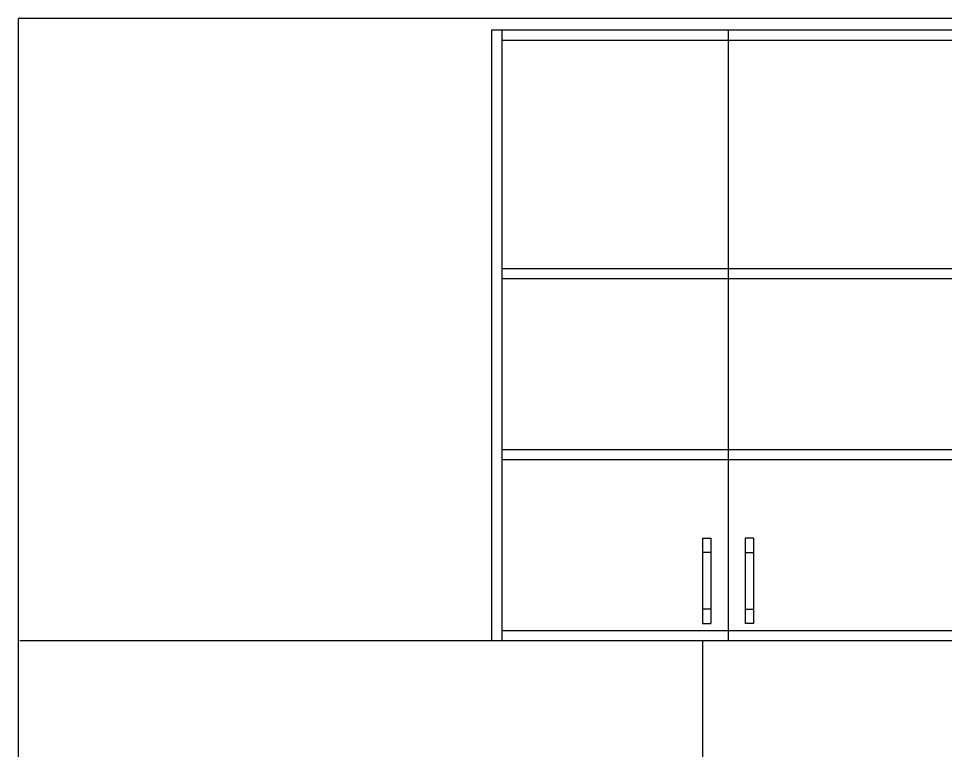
# Model space of a CAD drawing. Header units: millimetres. Extents: x 976 to 9349, y -1578 to 2211.
# Drawn here: x 6530.1 to 6693, y -561.1 to -432.5 of the extents above; entities that cross this region are included whole.
import ezdxf

# ---------------------------------------------------------------- set-up
doc = ezdxf.new("R2010")
doc.units = ezdxf.units.MM
for name, color, linetype in [('Meble', 42, 'Continuous'), ('Meble wnętrze', 52, 'Continuous'), ('Płytki', 254, 'Continuous'), ('Ściany', 7, 'Continuous')]:
    doc.layers.add(name, color=color, linetype=linetype)

# ---------------------------------------------------------------- blocks, each defined once
blk = doc.blocks.new('Z$W@#30836')
for p in [(0, 0), (252.2, 257.2)]:
    blk.add_line(p, (0, 257.2))
blk = doc.blocks.new('Z$W@#292')
for p, q in [((0, 1.5), (15, 1.5)), ((0, 1.5), (0, 0)), ((0, 0), (15, 0)), ((2.5, 0), (2.5, 1.5)), ((12.5, 0), (12.5, 1.5)), ((15, 1.5), (15, 0))]:
    blk.add_line(p, q)
blk = doc.blocks.new('Z$W@#1626')
for p, q in [((0, 0), (0, 107.3)), ((0, 107.3), (83, 107.3)), ((41.5, 107.3), (41.5, 0)), ((83, 0), (83, 107.3)), ((0, 0), (83, 0))]:
    blk.add_line(p, q)
at = {"xscale": -1, "rotation": 90.00000000000001}
blk.add_blockref('Z$W@#292', (38.5, 18), dxfattribs=at)
at = {"rotation": -90.00000000000001}
blk.add_blockref('Z$W@#292', (44.5, 18), dxfattribs=at)
blk = doc.blocks.new('Z$W@#9357')
for p, q in [((0, 0), (0, 107.3)), ((0, 107.3), (83, 107.3)), ((1.8, 0), (1.8, 107.3)), ((81.2, 0), (81.2, 107.3)), ((83, 0), (83, 107.3)), ((1.8, 105.5), (81.2, 105.5)), ((1.8, 65.4), (81.2, 65.4)), ((1.8, 63.6), (81.2, 63.6)), ((1.8, 33.6), (81.2, 33.6)), ((1.8, 31.8), (81.2, 31.8)), ((1.8, 1.8), (81.2, 1.8)), ((0, 0), (83, 0))]:
    blk.add_line(p, q)

msp = doc.modelspace()

# ---------------------------------------------------------------- linework, layer by layer
at = {"layer": 'Płytki'}
for p, q in [((6530.305, -541.81), (6781.305, -541.81)), ((6650.305, -541.81), (6650.305, -596.81))]:
    msp.add_line(p, q, dxfattribs=at)

# ---------------------------------------------------------------- block references
at = {"layer": 'Meble'}
msp.add_blockref('Z$W@#1626', (6613.305, -541.81), dxfattribs=at)
at = {"layer": 'Meble wnętrze'}
msp.add_blockref('Z$W@#9357', (6613.305, -541.81), dxfattribs=at)
at = {"layer": 'Ściany'}
msp.add_blockref('Z$W@#30836', (6530.105, -689.71), dxfattribs=at)

doc.saveas('drawing.dxf')
